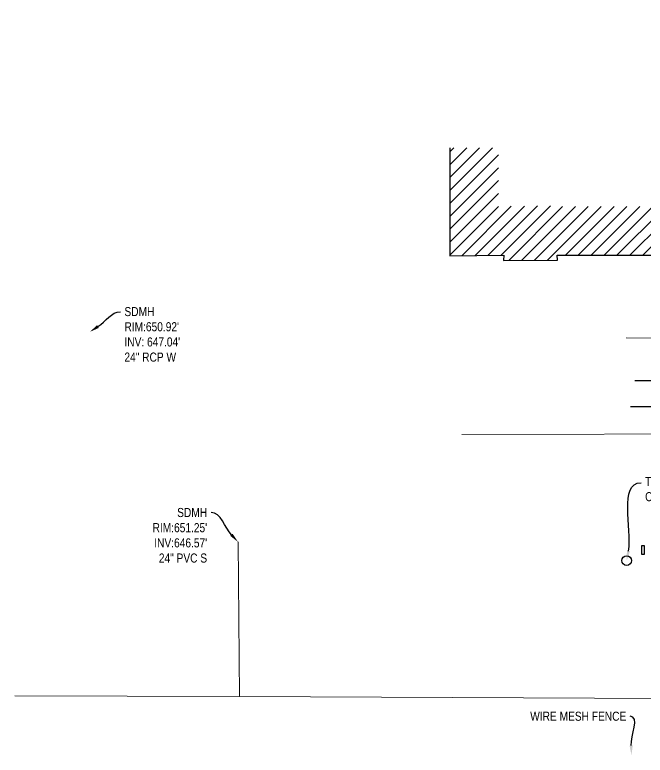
# Model space of a CAD drawing. Header units: feet. Extents: x 6441334 to 6442104, y 1883534 to 1884360.
# Drawn here: x 6441334 to 6441463.9, y 1883929 to 1884081.5 of the extents above; entities that cross this region are included whole.
import ezdxf
from ezdxf import colors
from ezdxf.entities.mleader import LeaderData, LeaderLine
from ezdxf.lldxf.tags import DXFTag
from ezdxf.math import Vec2, Vec3

# ---------------------------------------------------------------- set-up
doc = ezdxf.new("R2010")
doc.units = ezdxf.units.FT
doc.header["$MEASUREMENT"] = 0
for name, color, linetype, lineweight in [('V-DETL-PATT-BLDG-', 253, 'Continuous', 13), ('VF-BLDG-LINE-', 253, 'Continuous', 25), ('VF-ELEC-OVHD-LINE-', 253, 'OVERHEADELECTRIC', 15), ('VF-ROAD-STRP-WHIT-LINE-', 253, 'Continuous', 25), ('VF-SSWR-GEOP-LINE-QLB-', 253, 'SEWER', 15), ('VF-STRM-GEOP-LINE-QLB-', 253, 'STORMDRAIN', 15), ('VF-TOPO-TEXT-', 253, 'Continuous', 25)]:
    doc.layers.add(name, color=color, linetype=linetype, lineweight=lineweight)
doc.styles.add('NCS1-Anno', font='arial.ttf', dxfattribs={"width": 0.8, "height": 0.1})
doc.styles.get("Standard").update_dxf_attribs({"font": 'arial.ttf'})
tags = doc.linetypes.add('OVERHEADELECTRIC', pattern='A,1,-0.03,["OE",Standard,S=0.08,R=0,X=0,Y=-0.04],-0.16,1', length=2.19).pattern_tags.tags
tags[6] = DXFTag(74, 10)
tags = doc.linetypes.add('SEWER', pattern='A,1,-0.03,["SS",Standard,S=0.08,R=0,X=0,Y=-0.04],-0.16,1', length=2.19).pattern_tags.tags
tags[6] = DXFTag(74, 10)
tags = doc.linetypes.add('STORMDRAIN', pattern='A,1,-0.03,["SD",Standard,S=0.08,R=0,X=0,Y=-0.04],-0.16,1', length=2.19).pattern_tags.tags
tags[6] = DXFTag(74, 10)

msp = doc.modelspace()

# ---------------------------------------------------------------- hatches: boundary and pattern name
at = {"layer": 'V-DETL-PATT-BLDG-'}
h = msp.add_hatch(dxfattribs=at)
h.set_pattern_fill('ANSI31', color=256, scale=15)
h.set_pattern_definition([(45, (0, 0), (-1.3258252147, 1.3258252147), [])])
h.paths.add_polyline_path([(6441672.07, 1884161.45), (6441673.09, 1884161.6), (6441673.4, 1884183.34), (6441672.1, 1884183.56), (6441672.02, 1884205.19), (6441651.99, 1884205.31), (6441652, 1884200.38), (6441638.3, 1884200.36), (6441638.24, 1884203.82), (6441608.64, 1884203.97), (6441608.58, 1884193.97), (6441628.42, 1884193.87), (6441628.48, 1884190.35), (6441662.02, 1884190.39), (6441662.01, 1884195.25), (6441662.06, 1884195.25), (6441662.13, 1884175.15), (6441663.28, 1884174.95), (6441663.21, 1884170.25), (6441662.1, 1884170.08), (6441661.95, 1884131.9), (6441662.93, 1884131.73), (6441661.19, 1884086.68), (6441662.01, 1884086.72), (6441661.73, 1884052.55), (6441653.78, 1884052.45), (6441653.79, 1884041.81), (6441653.3, 1884041.81), (6441653.1, 1884047.68), (6441627.7, 1884048.08), (6441627.83, 1884041.53), (6441595.37, 1884041.79), (6441595.39, 1884040.7), (6441593.43, 1884040.71), (6441593.4, 1884041.72), (6441561.56, 1884041.88), (6441561.57, 1884045.89), (6441530.03, 1884045.76), (6441530.11, 1884044.89), (6441528.63, 1884044.9), (6441528.59, 1884045.75), (6441489.07, 1884045.86), (6441488.96, 1884044.85), (6441477.31, 1884044.8), (6441477.24, 1884042), (6441444.85, 1884041.98), (6441444.85, 1884042.17), (6441433.62, 1884042.01), (6441433.65, 1884054.08), (6441423.65, 1884054.1), (6441423.6, 1884031.87), (6441434.72, 1884032.02), (6441434.7, 1884030.9), (6441445.78, 1884030.96), (6441445.72, 1884031.98), (6441475.78, 1884032), (6441475.74, 1884030.74), (6441486.97, 1884030.78), (6441487.07, 1884034.84), (6441497.93, 1884034.9), (6441498.03, 1884035.83), (6441519.1, 1884035.77), (6441519.14, 1884034.96), (6441541.1, 1884034.82), (6441541.01, 1884035.8), (6441551.55, 1884035.85), (6441551.53, 1884030.98), (6441562.44, 1884030.85), (6441562.5, 1884031.87), (6441583.75, 1884031.77), (6441583.79, 1884030.77), (6441605.61, 1884030.65), (6441605.58, 1884031.71), (6441626.79, 1884031.54), (6441626.85, 1884030.57), (6441638.04, 1884030.45), (6441637.9, 1884037.92), (6441643.43, 1884037.83), (6441643.63, 1884031.8), (6441663.79, 1884031.81), (6441663.79, 1884042.58), (6441672.87, 1884042.7), (6441672.88, 1884053.89), (6441671.74, 1884053.88), (6441671.91, 1884075.17), (6441673.13, 1884074.89), (6441672.9, 1884097.17), (6441671.6, 1884097.12), (6441673.27, 1884140.1), (6441671.98, 1884140.32)])

# ---------------------------------------------------------------- linework, layer by layer
at = {"layer": 'VF-BLDG-LINE-'}
for points in [[(6441423.65, 1884054.1), (6441423.6, 1884031.87), (6441434.72, 1884032.02), (6441434.7, 1884030.9), (6441445.78, 1884030.96), (6441445.72, 1884031.98), (6441475.78, 1884032)], [(6441463.16, 1883972.23), (6441463.66, 1883972.23), (6441463.66, 1883970.33), (6441463.16, 1883970.33), (6441463.16, 1883972.23)]]:
    msp.add_lwpolyline(points, dxfattribs=at)
msp.add_circle((6441460.05, 1883969.09), 0.99, dxfattribs=at)
at = {"layer": 'VF-ELEC-OVHD-LINE-'}
msp.add_lwpolyline([(6441617.11, 1884014.43), (6441459.93, 1884014.98)], dxfattribs=at)
at = {"layer": 'VF-ROAD-STRP-WHIT-LINE-'}
for p, q in [((6441665.91, 1884005.41, 652.11), (6441461.76, 1884006.13, 650.8)), ((6441460.82, 1884000.84, 651), (6441665.32, 1884000.58, 652.16))]:
    msp.add_line(p, q, dxfattribs=at)
at = {"layer": 'VF-SSWR-GEOP-LINE-QLB-', "ltscale": 0.6, "elevation": 652.94, "flags": 128}
msp.add_lwpolyline([(6441760.65, 1883994.17), (6441484.82, 1883995.19), (6441426.12, 1883995.03)], dxfattribs=at)
at = {"layer": 'VF-STRM-GEOP-LINE-QLB-', "ltscale": 0.6, "elevation": 652.34, "flags": 128}
for points in [[(6441599.6, 1883940.05), (6441380.29, 1883941.11), (6441380.01, 1883972.93)], [(6441380.29, 1883941.11), (6441334.03, 1883941.27)]]:
    msp.add_lwpolyline(points, dxfattribs=at)

# ---------------------------------------------------------------- leaders
at = {"layer": 'VF-TOPO-TEXT-'}
ml = msp.add_multileader_mtext('Standard', dxfattribs=at)
ml.set_content('SDMH\\PRIM:650.92\'\\PINV: 647.04\'\\P24" RCP W', color=256, style='NCS1-Anno')
ml.set_leader_properties()
ml.build(insert=Vec2(0, 0))
ml.multileader.update_dxf_attribs({"leader_type": 2, "dogleg_length": 0.1, "arrow_head_size": 2, "scale": 20})
ctx = ml.context
ctx.base_point, ctx.scale, ctx.char_height, ctx.arrow_head_size, ctx.landing_gap_size, ctx.plane_origin = Vec3(6441355.81, 1884020.35, 650.92), 20, 1.875, 2, 0.8, Vec3(6441349.49, 1884016.19, 650.92)
notes = []
notes.append((ctx, [(1, (1, 1, 0), (6441353.81, 1884020.35, 650.92), (1, 0), 2, [(0, [(6441349.49, 1884016.19, 650.92)], 0, [])])]))
ctx.mtext.insert, ctx.mtext.flow_direction = Vec3(6441356.61, 1884021.31, 650.92), 5
ml = msp.add_multileader_mtext('Standard', dxfattribs=at)
ml.set_content('METRO SIGNS', color=256, style='NCS1-Anno')
ml.set_leader_properties()
ml.build(insert=Vec2(0, 0))
ml.multileader.update_dxf_attribs({"leader_type": 2, "dogleg_length": 0.1, "arrow_head_size": 2, "scale": 20})
ctx = ml.context
ctx.base_point, ctx.scale, ctx.char_height, ctx.arrow_head_size, ctx.landing_gap_size, ctx.plane_origin = Vec3(6441620.89, 1883985.47), 20, 1.875, 2, 0.8, Vec3(6441633.31, 1883970.25)
ctx.text_align_type = 2
notes.append((ctx, [(0, (1, 1, 0), (6441631.81, 1883985.47), (-1, 0), 2, [(1, [(6441633.35, 1883971.15), (6441634.97, 1883971.69)], 0, [])])]))
ctx.mtext.insert, ctx.mtext.width, ctx.mtext.alignment, ctx.mtext.flow_direction = Vec3(6441629.01, 1883986.42), 9.5338, 3, 5
ml = msp.add_multileader_mtext('Standard', dxfattribs=at)
ml.set_content('TRASH \\PCAN (TYP) ', color=256, style='NCS1-Anno')
ml.set_leader_properties()
ml.build(insert=Vec2(0, 0))
ml.multileader.update_dxf_attribs({"leader_type": 2, "dogleg_length": 0.1, "arrow_head_size": 2, "scale": 20})
ctx = ml.context
ctx.base_point, ctx.scale, ctx.char_height, ctx.arrow_head_size, ctx.landing_gap_size, ctx.plane_origin = Vec3(6441463.04, 1883985.11), 20, 1.875, 2, 0.8, Vec3(6441460.05, 1883969.09)
notes.append((ctx, [(1, (1, 1, 0), (6441461.04, 1883985.11), (1, 0), 2, [(0, [(6441460.05, 1883969.09)], 0, [])])]))
ctx.mtext.insert, ctx.mtext.flow_direction = Vec3(6441463.84, 1883986.32), 5
ml = msp.add_multileader_mtext('Standard', dxfattribs=at)
ml.set_content('TICKET\\PKIOSKS', color=256, style='NCS1-Anno')
ml.set_leader_properties()
ml.build(insert=Vec2(0, 0))
ml.multileader.update_dxf_attribs({"leader_type": 2, "dogleg_length": 0.1, "arrow_head_size": 2, "scale": 20})
ctx = ml.context
ctx.base_point, ctx.scale, ctx.char_height, ctx.arrow_head_size, ctx.landing_gap_size, ctx.plane_origin = Vec3(6441594.77, 1883984.68), 20, 1.875, 2, 0.8, Vec3(6441616.16, 1883970.79)
ctx.text_align_type = 2
notes.append((ctx, [(0, (1, 1, 0), (6441605.91, 1883984.68), (-1, 0), 2, [(1, [(6441616.19, 1883971.68), (6441620.11, 1883971.66)], 0, [])])]))
ctx.mtext.insert, ctx.mtext.width, ctx.mtext.alignment, ctx.mtext.flow_direction = Vec3(6441603.11, 1883985.63), 9.5338, 3, 5
ml = msp.add_multileader_mtext('Standard', dxfattribs=at)
ml.set_content('SDMH\\PRIM:651.25\'\\PINV:646.57\'\\P24" PVC S', color=256, style='NCS1-Anno')
ml.set_leader_properties()
ml.build(insert=Vec2(0, 0))
ml.multileader.update_dxf_attribs({"leader_type": 2, "dogleg_length": 0.1, "arrow_head_size": 2, "scale": 20})
ctx = ml.context
ctx.base_point, ctx.scale, ctx.char_height, ctx.arrow_head_size, ctx.landing_gap_size, ctx.plane_origin = Vec3(6441361.87, 1883978.98, 651.25), 20, 1.875, 2, 0.8, Vec3(6441380.01, 1883972.93, 651.25)
ctx.text_align_type = 2
notes.append((ctx, [(0, (1, 1, 0), (6441376.44, 1883978.98, 651.25), (-1, 0), 2, [(0, [(6441380.01, 1883972.93, 651.25)], 0, [])])]))
ctx.mtext.insert, ctx.mtext.alignment, ctx.mtext.flow_direction = Vec3(6441373.64, 1883979.93, 651.25), 3, 5
ml = msp.add_multileader_mtext('Standard', dxfattribs=at)
ml.set_content('WIRE MESH FENCE', color=256, style='NCS1-Anno')
ml.set_leader_properties()
ml.build(insert=Vec2(0, 0))
ml.multileader.update_dxf_attribs({"leader_type": 2, "dogleg_length": 0.1, "arrow_head_size": 2, "scale": 20})
ctx = ml.context
ctx.base_point, ctx.scale, ctx.char_height, ctx.arrow_head_size, ctx.landing_gap_size, ctx.plane_origin = Vec3(6441439.52, 1883937.02, 652.5), 20, 1.875, 2, 0.8, Vec3(6441461.04, 1883929.02, 652.5)
ctx.text_align_type = 2
notes.append((ctx, [(0, (1, 1, 0), (6441462.77, 1883937.02, 652.5), (-1, 0), 2, [(0, [(6441461.04, 1883929.02, 652.5)], 0, [])])]))
ctx.mtext.insert, ctx.mtext.alignment, ctx.mtext.flow_direction = Vec3(6441459.97, 1883937.98, 652.5), 3, 5
for ctx, leaders in notes:
    for number, flags, end, landing, length, lines in leaders:
        leader = LeaderData()
        leader.index, (leader.has_last_leader_line, leader.has_dogleg_vector, leader.attachment_direction) = number, flags
        leader.last_leader_point, leader.dogleg_vector, leader.dogleg_length = Vec3(end), Vec3(landing), length
        for number, points, colour, breaks in lines:
            line = LeaderLine()
            line.index, line.vertices, line.color, line.breaks = number, Vec3.list(points), colors.encode_raw_color(colour), breaks
            leader.lines.append(line)
        ctx.leaders.append(leader)

doc.saveas('drawing.dxf')
